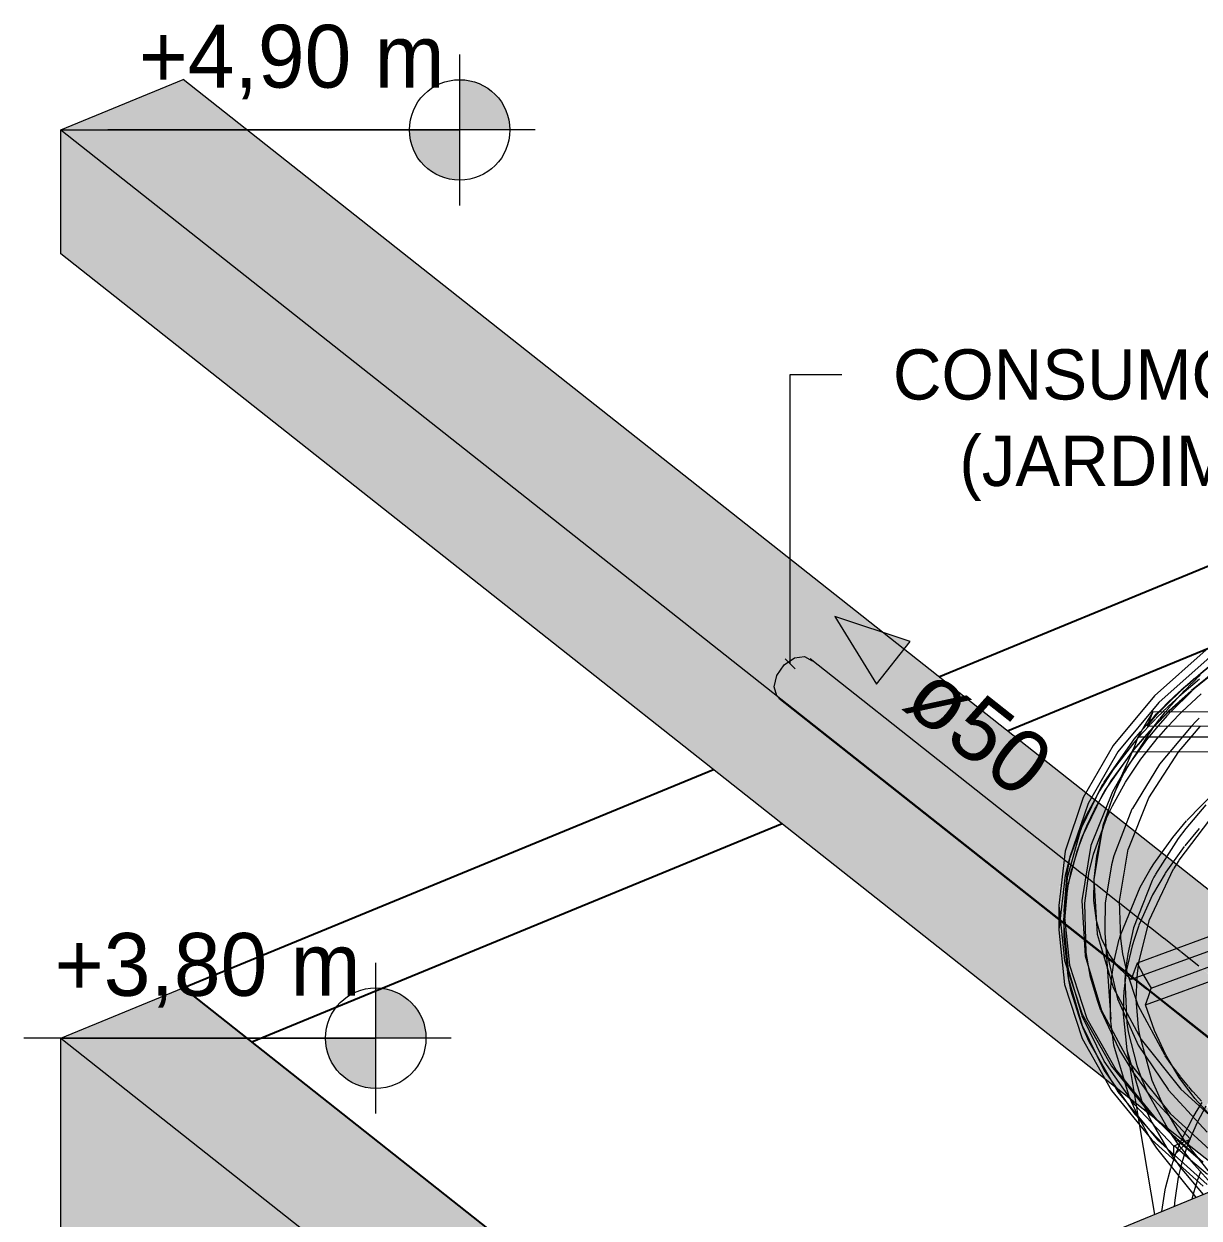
# Model space of a CAD drawing. Header units: metres. Extents: x 34 to 87, y -2.3 to 19.3.
# Drawn here: x 58.135 to 59.304, y 17.571 to 18.759 of the extents above; entities that cross this region are included whole.
import ezdxf

# ---------------------------------------------------------------- set-up
doc = ezdxf.new("R2010")
doc.units = ezdxf.units.M
doc.layers.add('A-FLOR', color=7, linetype='Continuous', lineweight=9, true_color=0x007f00)
for name, color, linetype, lineweight in [('G-ANNO-DIMS', 7, 'Continuous', 5), ('G-ANNO-TEXT', 7, 'Continuous', 5), ('P-PIPE', 7, 'Continuous', 5), ('P-PIPE-IDEN', 7, 'Continuous', 5), ('P-SANR-FIXT', 7, 'Continuous', 5), ('S-BEAM', 7, 'Continuous', 5)]:
    doc.layers.add(name, color=color, linetype=linetype, lineweight=lineweight)
doc.styles.add('Arial', font='arial.ttf', dxfattribs={"height": 0.0625})
doc.styles.add('Century Gothic', font='GOTHIC.TTF', dxfattribs={"height": 0.05})
doc.styles.add('Century Gothic_1', font='GOTHIC.TTF', dxfattribs={"height": 0.0625})

# ---------------------------------------------------------------- blocks, each defined once
blk = doc.blocks.new('IFC_ifc-4-3D_DT_02')
at = {"layer": 'S-BEAM', "true_color": 0x767657}
for points in [[(31.2406, 17.9274), (31.242, 17.9357), (31.2496, 17.9626), (31.2602, 17.9891), (31.2625, 17.9936), (30.3647, 18.7032), (30.243, 18.6531), (30.9552, 18.0903), (30.9525, 18.0991), (30.9553, 18.1105), (30.9627, 18.1211), (30.9728, 18.128), (30.9829, 18.1294), (30.9909, 18.1245), (31.2373, 17.9299)], [(31.2804, 17.7101), (31.2721, 17.7232), (31.2589, 17.7497), (31.2487, 17.776), (31.2414, 17.8029), (31.237, 17.83), (31.2357, 17.8597), (31.2357, 17.8682), (30.243, 18.6531), (30.243, 18.5299), (31.2778, 17.7122)]]:
    blk.add_hatch(color=47, dxfattribs=at).paths.add_polyline_path(points)
h = blk.add_hatch(color=47, dxfattribs=at)
h.paths.add_polyline_path([(31.8804, 16.4556), (31.8804, 16.6018), (31.3621, 17.0113), (31.2816, 16.9782), (31.2811, 16.9768), (31.2797, 16.973), (31.2768, 16.97), (31.2696, 16.967), (31.2635, 16.9667), (31.2462, 16.9594), (31.2462, 16.9568), (31.5392, 16.7252)])
h.paths.add_polyline_path([(31.189, 17.0019), (31.1888, 17.014), (31.188, 17.015), (31.1869, 17.0211), (31.1872, 17.0287), (31.1895, 17.0331), (31.1927, 17.0361), (31.1927, 17.1452), (30.3647, 17.7996), (30.243, 17.7496), (31.189, 17.002)])
h.paths.add_polyline_path([(31.2624, 17.0242), (31.3173, 17.0468), (31.2424, 17.1059), (31.2425, 17.0362), (31.2463, 17.0322), (31.2482, 17.0274), (31.2482, 17.0246), (31.252, 17.026), (31.2556, 17.0268), (31.2595, 17.026), (31.2613, 17.0249)])
h = blk.add_hatch(color=47, dxfattribs=at)
h.paths.add_polyline_path([(31.7702, 16.2962), (31.7702, 16.3047), (31.8804, 16.3501), (31.8804, 16.4556), (31.2462, 16.9568), (31.2462, 16.9437), (31.2472, 16.9426), (31.2482, 16.9365), (31.2479, 16.9289), (31.2456, 16.9245), (31.2424, 16.9215), (31.2424, 16.7133), (31.7595, 16.3047)])
h.paths.add_polyline_path([(31.1927, 16.7526), (31.1926, 16.9214), (31.1888, 16.9254), (31.187, 16.9299), (31.1869, 16.9391), (31.189, 16.9445), (31.1892, 16.9636), (31.1905, 16.9678), (31.1905, 16.991), (31.1892, 16.9937), (31.1889, 17.0021), (30.243, 17.7496), (30.243, 17.5031), (31.1717, 16.7693)])
at = {"layer": 'A-FLOR', "color": 9, "lineweight": 25, "true_color": 0xaad4aa}
for p, q in [((31.1164, 18.1091), (31.581, 18.3003)), ((30.3647, 17.7996), (30.8922, 18.0168)), ((30.3647, 17.7996), (31.8804, 16.6018))]:
    blk.add_line(p, q, dxfattribs=at)
at = {"layer": 'A-FLOR', "color": 254, "lineweight": 25, "true_color": 0xddeddd}
for p, q in [((31.581, 18.2182), (31.1847, 18.0551)), ((30.9606, 17.9628), (30.433, 17.7456))]:
    blk.add_line(p, q, dxfattribs=at)
at = {"layer": 'S-BEAM', "color": 253, "lineweight": 18, "true_color": 0xaaaaaa}
for p, q in [((30.243, 18.6531), (30.3647, 18.7032)), ((32.002, 17.4092), (30.3647, 18.7032)), ((30.243, 18.5299), (30.243, 18.6531)), ((30.243, 18.6531), (31.8804, 17.3591)), ((31.8804, 17.2359), (30.243, 18.5299)), ((30.243, 17.7496), (30.3647, 17.7996)), ((31.8804, 16.6018), (30.3647, 17.7996)), ((30.243, 17.5031), (30.243, 17.7496)), ((30.243, 17.7496), (31.8804, 16.4556))]:
    blk.add_line(p, q, dxfattribs=at)
blk = doc.blocks.new('Caixa d_água de polietileno 1000 a 5000 Litros - Fortlev - 1000 L-3700675-3D_DT_02')
at = {"layer": 'P-SANR-FIXT', "true_color": 0x1d4581, "transparency": 33554560}
h = blk.add_hatch(color=156, dxfattribs=at)
h.paths.add_polyline_path([(31.2447, 17.8148), (31.2408, 17.8532), (31.2407, 17.857), (31.2407, 17.8642), (31.2364, 17.8676), (31.2372, 17.8532), (31.2416, 17.8264), (31.2439, 17.8179)])
h.paths.add_polyline_path([(31.2458, 17.9233), (31.2469, 17.9301), (31.2547, 17.9574), (31.265, 17.9832), (31.2681, 17.9892), (31.2625, 17.9936), (31.2602, 17.9891), (31.2492, 17.9612), (31.2417, 17.9343), (31.2406, 17.9274), (31.2452, 17.9237)])
h.paths.add_polyline_path([(31.6636, 18.2698), (31.7416, 18.2835), (31.7786, 18.2903), (31.7734, 18.2944), (31.756, 18.2913), (31.7128, 18.2822), (31.6683, 18.2711), (31.6638, 18.2698)])
h = blk.add_hatch(color=156, dxfattribs=at)
h.paths.add_polyline_path([(31.2479, 17.9216), (31.2587, 17.9588), (31.2719, 17.9862), (31.2681, 17.9891), (31.264, 17.9808), (31.2545, 17.9568), (31.2469, 17.9301), (31.2458, 17.9233), (31.2469, 17.9224)])
h.paths.add_polyline_path([(31.6475, 18.2477), (31.6891, 18.2591), (31.7306, 18.2688), (31.7694, 18.2765), (31.7915, 18.2801), (31.782, 18.2876), (31.7578, 18.2834), (31.7159, 18.2747), (31.6711, 18.2635), (31.6392, 18.2543), (31.6463, 18.2487)])
h = blk.add_hatch(color=156, dxfattribs=at)
h.paths.add_polyline_path([(31.2409, 17.8551), (31.2412, 17.8638), (31.2407, 17.8642), (31.2407, 17.8551)])
h.paths.add_polyline_path([(31.2495, 17.9203), (31.2521, 17.9301), (31.2621, 17.9574), (31.2732, 17.9808), (31.2749, 17.9838), (31.2719, 17.9862), (31.2576, 17.956), (31.2479, 17.9216)])
h.paths.add_polyline_path([(31.66, 18.2414), (31.694, 18.2505), (31.7381, 18.2605), (31.7802, 18.2685), (31.8018, 18.272), (31.7915, 18.2801), (31.7612, 18.275), (31.7172, 18.2659), (31.6764, 18.2558), (31.6477, 18.2476), (31.6484, 18.2471), (31.6569, 18.2429)])
h = blk.add_hatch(color=156, dxfattribs=at)
h.paths.add_polyline_path([(31.2892, 17.754), (31.2871, 17.7737), (31.2833, 17.8305), (31.26, 17.8489), (31.2622, 17.8314), (31.2686, 17.8042), (31.2782, 17.7772), (31.2882, 17.7562)])
h.paths.add_polyline_path([(31.3038, 17.7647), (31.3014, 17.7871), (31.2991, 17.818), (31.2844, 17.8296), (31.2876, 17.8123), (31.2949, 17.7871), (31.3034, 17.7655)])
h.paths.add_polyline_path([(31.2963, 17.8834), (31.2964, 17.8868), (31.2996, 17.9139), (31.305, 17.9378), (31.311, 17.9553), (31.2818, 17.9784), (31.2771, 17.9682), (31.2678, 17.9412), (31.2616, 17.9135), (31.2613, 17.911), (31.2707, 17.9036), (31.2709, 17.9034), (31.2963, 17.8834)])
h.paths.add_polyline_path([(31.682, 18.2306), (31.7103, 18.2383), (31.7489, 18.2475), (31.7973, 18.2567), (31.8173, 18.2597), (31.8019, 18.2719), (31.7687, 18.2665), (31.7233, 18.2574), (31.6813, 18.2473), (31.66, 18.2414), (31.681, 18.2311)])
h = blk.add_hatch(color=156, dxfattribs=at)
h.paths.add_polyline_path([(31.3137, 17.8696), (31.3197, 17.8864), (31.3305, 17.9098), (31.3424, 17.9305), (31.311, 17.9552), (31.3044, 17.9352), (31.2989, 17.9094), (31.2963, 17.8834), (31.3132, 17.8701)])
h.paths.add_polyline_path([(31.7502, 18.1665), (31.7727, 18.1709), (31.6974, 18.2083), (31.7502, 18.1666)])
h.paths.add_polyline_path([(31.7943, 18.1751), (31.8419, 18.1822), (31.8875, 18.1872), (31.9072, 18.1887), (31.8173, 18.2597), (31.7864, 18.2548), (31.7408, 18.2456), (31.7006, 18.2358), (31.682, 18.2306), (31.7942, 18.1751)])
h = blk.add_hatch(color=156, dxfattribs=at)
h.paths.add_polyline_path([(31.3017, 17.7818), (31.3018, 17.8099), (31.3023, 17.8155), (31.2993, 17.8179), (31.3017, 17.7821)])
h.paths.add_polyline_path([(31.7727, 18.1709), (31.7942, 18.1751), (31.682, 18.2306), (31.6726, 18.2279), (31.6974, 18.2083), (31.7713, 18.1716)])
h = blk.add_hatch(color=156, dxfattribs=at)
h.paths.add_polyline_path([(31.3127, 17.7882), (31.3134, 17.8067), (31.3106, 17.8089), (31.3078, 17.8079), (31.3085, 17.8106), (31.3043, 17.8137), (31.3058, 17.8077), (31.3126, 17.7884)])
h.paths.add_polyline_path([(31.324, 17.8615), (31.3256, 17.8668), (31.3369, 17.894), (31.3507, 17.9194), (31.3527, 17.9223), (31.3426, 17.9303), (31.3296, 17.9078), (31.318, 17.8821), (31.3138, 17.8696), (31.3236, 17.8618)])
h.paths.add_polyline_path([(31.762, 18.1572), (31.7898, 18.1624), (31.7727, 18.1709), (31.7502, 18.1665), (31.7619, 18.1573)])
h.paths.add_polyline_path([(31.812, 18.1663), (31.8565, 18.1725), (31.9024, 18.177), (31.9205, 18.1782), (31.9072, 18.1887), (31.8738, 18.1859), (31.8287, 18.1804), (31.7943, 18.1751), (31.8115, 18.1665)])
h = blk.add_hatch(color=156, dxfattribs=at)
h.paths.add_polyline_path([(31.3825, 17.682), (31.3859, 17.6881), (31.4009, 17.7104), (31.4143, 17.7269), (31.3134, 17.8067), (31.3127, 17.7882), (31.3159, 17.78), (31.3282, 17.7547), (31.3424, 17.7313), (31.361, 17.7062), (31.3821, 17.6824)])
h.paths.add_polyline_path([(31.4491, 17.7628), (31.4648, 17.7768), (31.4916, 17.7973), (31.5021, 17.8042), (31.4376, 17.8552), (31.3653, 17.8289), (31.4473, 17.7642)])
h.paths.add_polyline_path([(31.3529, 17.8387), (31.425, 17.8652), (31.3527, 17.9223), (31.3487, 17.9159), (31.3352, 17.8902), (31.3248, 17.864), (31.324, 17.8615), (31.3519, 17.8395)])
h.paths.add_polyline_path([(32.2732, 17.8995), (32.138, 18.0061), (32.1299, 18.0091), (32.1299, 18.0127), (32.0247, 18.0959), (32.0187, 18.097), (32.0172, 18.1018), (31.9205, 18.1782), (31.8928, 18.1763), (31.8439, 18.1709), (31.812, 18.1663), (31.8898, 18.1271), (31.9011, 18.1211), (31.9305, 18.1056), (31.9629, 18.1118), (31.9786, 18.1141), (31.9736, 18.0971), (31.9356, 18.0901), (31.7898, 18.1624), (31.762, 18.1572), (31.8716, 18.0706), (31.8724, 18.0706), (31.8938, 18.0876), (31.9022, 18.0936), (31.899, 18.075), (31.8824, 18.0621), (32.0445, 17.9342), (32.0818, 17.932), (32.1204, 17.9285), (32.1281, 17.9275), (32.0923, 17.9663), (32.0892, 17.9802), (32.142, 17.9256), (32.1662, 17.9223), (32.2072, 17.9151), (32.2517, 17.9051), (32.2729, 17.8995)])
h = blk.add_hatch(color=156, dxfattribs=at)
h.paths.add_polyline_path([(31.3188, 17.7362), (31.3146, 17.762), (31.3125, 17.7888), (31.3053, 17.8098), (31.3043, 17.8139), (31.3024, 17.8154), (31.3016, 17.8073), (31.3019, 17.7804), (31.3038, 17.7647), (31.3163, 17.7403), (31.3181, 17.7372)])
h.paths.add_polyline_path([(31.3078, 17.8079), (31.3106, 17.8089), (31.3087, 17.8104), (31.3085, 17.8098)])
h.paths.add_polyline_path([(31.7898, 18.1624), (31.8092, 18.1659), (31.812, 18.1663), (31.7943, 18.1751), (31.7852, 18.1734), (31.7731, 18.1707), (31.7842, 18.1652)])
h = blk.add_hatch(color=156, dxfattribs=at)
h.paths.add_polyline_path([(31.3738, 17.6658), (31.3825, 17.682), (31.3779, 17.6869), (31.3577, 17.7104), (31.3411, 17.7332), (31.3267, 17.7572), (31.3141, 17.7843), (31.3127, 17.7882), (31.3126, 17.7871), (31.3148, 17.7598), (31.3201, 17.7341), (31.3305, 17.7176), (31.3466, 17.6959), (31.3651, 17.6746), (31.3735, 17.6661)])
h.paths.add_polyline_path([(31.3653, 17.8289), (31.4376, 17.8552), (31.425, 17.8652), (31.3529, 17.8387), (31.3644, 17.8296)])
h.paths.add_polyline_path([(32.1418, 17.9256), (32.1204, 17.948), (32.0892, 17.9802), (32.0923, 17.9663), (32.1281, 17.9275), (32.1383, 17.9261)])
h.paths.add_polyline_path([(32.1385, 18.0059), (32.1299, 18.0127), (32.13, 18.009), (32.138, 18.0061)])
h.paths.add_polyline_path([(31.8824, 18.0621), (31.8991, 18.0751), (31.9022, 18.0939), (31.881, 18.0776), (31.8724, 18.0706), (31.8719, 18.0704), (31.8814, 18.0629)])
h.paths.add_polyline_path([(31.9356, 18.0901), (31.9737, 18.0973), (31.9784, 18.1143), (31.9463, 18.1087), (31.9302, 18.1057), (31.876, 18.1341), (31.812, 18.1663), (31.7981, 18.164), (31.7898, 18.1624), (31.9345, 18.0907)])
h.paths.add_polyline_path([(32.0247, 18.0959), (32.0173, 18.1015), (32.0189, 18.0969), (32.0194, 18.0968)])
h = blk.add_hatch(color=156, dxfattribs=at)
h.paths.add_polyline_path([(31.3054, 17.6923), (31.2963, 17.7184), (31.2906, 17.7427), (31.2892, 17.754), (31.2782, 17.7772), (31.2686, 17.8042), (31.2619, 17.8336), (31.26, 17.8489), (31.2412, 17.8638), (31.2413, 17.8585), (31.2454, 17.8179), (31.259, 17.7716), (31.281, 17.7268), (31.3034, 17.6951)])
h.paths.add_polyline_path([(31.2613, 17.911), (31.2617, 17.9139), (31.2678, 17.9412), (31.2776, 17.9694), (31.2818, 17.9784), (31.2749, 17.9838), (31.2719, 17.9781), (31.2604, 17.9534), (31.2515, 17.9282), (31.2496, 17.9203), (31.261, 17.9112)])
for points in [[(31.2578, 17.9568), (31.258, 17.9568), (31.258, 17.9574)], [(31.2407, 17.8642), (31.2409, 17.8802), (31.2425, 17.9039), (31.2458, 17.9233), (31.2406, 17.9274), (31.2373, 17.9073), (31.2358, 17.8788), (31.2364, 17.8676), (31.2407, 17.8642)], [(31.2407, 17.8649), (31.2453, 17.9126), (31.2479, 17.9216), (31.2458, 17.9233), (31.2423, 17.9032), (31.2407, 17.8749), (31.2407, 17.8662)], [(31.26, 17.8489), (31.2588, 17.8603), (31.2588, 17.8879), (31.2613, 17.911), (31.2495, 17.9203), (31.2451, 17.9018), (31.2417, 17.8762), (31.2413, 17.8687), (31.2412, 17.8638), (31.2588, 17.8499)], [(31.2449, 17.9112), (31.2452, 17.9116), (31.2452, 17.9123)], [(31.2993, 17.8179), (31.2964, 17.864), (31.2961, 17.8836), (31.2709, 17.9031), (31.2707, 17.9036), (31.2613, 17.911), (31.2587, 17.8858), (31.2591, 17.8569), (31.2601, 17.8489), (31.2834, 17.8307), (31.2833, 17.8359), (31.2844, 17.8296), (31.2991, 17.818)], [(31.3029, 17.8198), (31.3046, 17.8344), (31.3107, 17.8609), (31.3137, 17.8696), (31.2963, 17.883), (31.2967, 17.8576), (31.3002, 17.8311), (31.3026, 17.8209)], [(31.2364, 17.8676), (31.2357, 17.8789), (31.2357, 17.8682), (31.236, 17.8679)], [(31.2934, 17.6998), (31.281, 17.7173), (31.2589, 17.7623), (31.2454, 17.8084), (31.2447, 17.8148), (31.2414, 17.827), (31.237, 17.8542), (31.2364, 17.8676), (31.2357, 17.8682), (31.2359, 17.8532), (31.237, 17.83), (31.2414, 17.8029), (31.2497, 17.7735), (31.26, 17.7474), (31.2731, 17.7217), (31.2804, 17.7101), (31.2882, 17.7039)], [(31.3066, 17.6894), (31.3054, 17.6923), (31.281, 17.7268), (31.2589, 17.7718), (31.2454, 17.8179), (31.241, 17.8585), (31.2409, 17.8532), (31.2454, 17.8084), (31.259, 17.7621), (31.2816, 17.7165), (31.2934, 17.6998), (31.3064, 17.6895)], [(31.3024, 17.8154), (31.3029, 17.8198), (31.2994, 17.8356), (31.2967, 17.8564), (31.2993, 17.8179), (31.3024, 17.8154)], [(31.2844, 17.8296), (31.2832, 17.8378), (31.283, 17.8359), (31.2837, 17.8302), (31.2838, 17.8302)], [(31.3136, 17.81), (31.3653, 17.8289), (31.3527, 17.8386), (31.3156, 17.825), (31.3136, 17.8115), (31.3136, 17.811)], [(31.3297, 17.6711), (31.3263, 17.6915), (31.3199, 17.7051), (31.3104, 17.7327), (31.3047, 17.7569), (31.3038, 17.7647), (31.3023, 17.7682), (31.2943, 17.7888), (31.2873, 17.8137), (31.2844, 17.8296), (31.2834, 17.8301), (31.2878, 17.7655), (31.2908, 17.7417), (31.2968, 17.7165), (31.3066, 17.6894), (31.3123, 17.6848), (31.3039, 17.7358), (31.3095, 17.7121), (31.3185, 17.6867), (31.3237, 17.6759), (31.3289, 17.6718)], [(31.3263, 17.6915), (31.3188, 17.7362), (31.3137, 17.7449), (31.3038, 17.7647), (31.3049, 17.7559), (31.3109, 17.7302), (31.32, 17.7048), (31.3254, 17.6933)], [(31.3237, 17.6759), (31.318, 17.6881), (31.3095, 17.7122), (31.3038, 17.7357), (31.3126, 17.6846), (31.3219, 17.6773)], [(31.3627, 17.645), (31.3628, 17.6452), (31.3613, 17.6469), (31.3609, 17.6464), (31.3622, 17.6454)]]:
    blk.add_hatch(color=156, dxfattribs=at).paths.add_polyline_path(points)
h = blk.add_hatch(color=156, dxfattribs=at)
h.paths.add_polyline_path([(31.2412, 17.8638), (31.2411, 17.8689), (31.2407, 17.8642)])
h.paths.add_polyline_path([(31.2422, 17.8813), (31.2457, 17.9051), (31.2495, 17.9203), (31.2479, 17.9216), (31.2449, 17.9112), (31.2447, 17.9083), (31.2422, 17.8814)])
h = blk.add_hatch(color=156, dxfattribs=at)
h.paths.add_polyline_path([(31.3984, 17.6469), (31.4041, 17.6582), (31.4052, 17.6601), (31.4008, 17.6641), (31.3824, 17.6818), (31.3738, 17.6658), (31.3836, 17.6561), (31.3857, 17.657), (31.3978, 17.6474)])
h.paths.add_polyline_path([(32.3009, 17.8707), (32.3055, 17.8739), (32.2944, 17.8827), (32.2907, 17.8802), (32.2909, 17.8786), (32.2913, 17.8782), (32.2977, 17.8711), (32.2969, 17.8739), (32.3005, 17.871)])
h.paths.add_polyline_path([(32.3118, 17.8552), (32.3118, 17.8563), (32.3096, 17.8624), (32.3093, 17.8632), (32.3055, 17.8671), (32.3009, 17.8707), (32.2987, 17.8692), (32.3017, 17.8639), (32.2977, 17.8674), (32.278, 17.8827), (32.2758, 17.8838), (32.2729, 17.8849), (32.2678, 17.8857), (32.263, 17.8855), (32.2588, 17.8847), (32.254, 17.8828), (32.2494, 17.8801), (32.2458, 17.877), (32.243, 17.8751), (32.2686, 17.8685), (32.3083, 17.8564), (32.3118, 17.8552)])
h.paths.add_polyline_path([(32.2377, 17.8765), (32.2542, 17.8875), (32.2588, 17.8899), (32.2514, 17.8872), (32.2449, 17.8833), (32.2357, 17.8769), (32.2376, 17.8765)])
h.paths.add_polyline_path([(32.2906, 17.8788), (32.2847, 17.8839), (32.2842, 17.8839), (32.29, 17.8793)])
h.paths.add_polyline_path([(32.2804, 17.8869), (32.2758, 17.8893), (32.2763, 17.889), (32.2802, 17.887)])
h.paths.add_polyline_path([(32.1761, 17.8893), (32.1418, 17.9256), (32.1281, 17.9275), (32.1613, 17.8916), (32.1758, 17.8893)])
h.paths.add_polyline_path([(32.2746, 17.8896), (32.2693, 17.8909), (32.2651, 17.891), (32.2653, 17.8908), (32.271, 17.8906), (32.2742, 17.8897)])
h = blk.add_hatch(color=156, dxfattribs=at)
h.paths.add_polyline_path([(31.2707, 17.9073), (31.2709, 17.9079), (31.2708, 17.9079)])
h.paths.add_polyline_path([(31.2709, 17.909), (31.2711, 17.9094), (31.2709, 17.9091)])
h.paths.add_polyline_path([(31.2711, 17.9107), (31.2713, 17.9107), (31.2711, 17.9107)])
h = blk.add_hatch(color=156, dxfattribs=at)
h.paths.add_polyline_path([(31.2708, 17.8836), (31.2708, 17.8864), (31.2708, 17.884)])
h.paths.add_polyline_path([(31.2707, 17.9022), (31.2709, 17.9025), (31.2707, 17.9024)])
h = blk.add_hatch(color=156, dxfattribs=at)
h.paths.add_polyline_path([(31.3886, 17.6246), (31.3917, 17.6331), (31.3984, 17.6469), (31.3857, 17.657), (31.3833, 17.6561), (31.3738, 17.6658), (31.3714, 17.6608), (31.3644, 17.6437), (31.3883, 17.6248)])
h.paths.add_polyline_path([(32.3043, 17.8603), (32.2988, 17.8693), (32.3009, 17.8707), (32.2969, 17.8739), (32.2976, 17.8712), (32.2962, 17.8724), (32.2906, 17.8788), (32.2809, 17.8861), (32.2742, 17.8897), (32.2701, 17.8906), (32.2636, 17.8906), (32.2588, 17.8897), (32.2522, 17.8864), (32.2377, 17.8765), (32.243, 17.8751), (32.2484, 17.8791), (32.2496, 17.8801), (32.2534, 17.8824), (32.2565, 17.8839), (32.2598, 17.885), (32.2656, 17.8857), (32.2702, 17.8854), (32.2748, 17.8842), (32.278, 17.8827), (32.2826, 17.8793), (32.3022, 17.8635), (32.303, 17.8624), (32.3039, 17.861)])
h.paths.add_polyline_path([(32.2983, 17.869), (32.2927, 17.8736), (32.2921, 17.8755), (32.2973, 17.8711), (32.2985, 17.8691), (32.2983, 17.869)])
h.paths.add_polyline_path([(32.2823, 17.8854), (32.2801, 17.887), (32.2804, 17.8865), (32.2823, 17.8854)])
h = blk.add_hatch(color=156, dxfattribs=at)
h.paths.add_polyline_path([(31.3134, 17.8067), (31.3133, 17.8099), (31.3107, 17.8088), (31.3126, 17.8073)])
h.paths.add_polyline_path([(31.3087, 17.8104), (31.3137, 17.8243), (31.3156, 17.825), (31.3184, 17.8414), (31.324, 17.8615), (31.3136, 17.8694), (31.3098, 17.8576), (31.3041, 17.8311), (31.303, 17.8194), (31.3046, 17.8137), (31.3087, 17.8104)])
h = blk.add_hatch(color=156, dxfattribs=at)
h.paths.add_polyline_path([(31.4143, 17.7269), (31.4212, 17.735), (31.443, 17.7574), (31.4491, 17.7628), (31.3651, 17.8288), (31.3136, 17.8097), (31.3134, 17.8067), (31.4138, 17.7273)])
h.paths.add_polyline_path([(31.3156, 17.825), (31.3529, 17.8387), (31.324, 17.8612), (31.3178, 17.839), (31.3157, 17.8257)])
h = blk.add_hatch(color=156, dxfattribs=at)
h.paths.add_polyline_path([(31.3106, 17.8089), (31.3136, 17.81), (31.3141, 17.816), (31.3156, 17.825), (31.3136, 17.8241), (31.3087, 17.8104), (31.3095, 17.8098)])
h.paths.add_polyline_path([(31.3043, 17.8139), (31.3029, 17.8194), (31.3024, 17.8154), (31.3039, 17.8142)])
h = blk.add_hatch(color=156, dxfattribs=at)
h.paths.add_polyline_path([(31.3644, 17.6437), (31.3665, 17.6489), (31.3628, 17.6451), (31.3631, 17.6447)])
h.paths.add_polyline_path([(31.3615, 17.647), (31.3667, 17.6493), (31.3722, 17.6628), (31.3738, 17.6658), (31.361, 17.679), (31.3439, 17.6992), (31.3268, 17.7232), (31.32, 17.7341), (31.3294, 17.7055), (31.3412, 17.6798), (31.3558, 17.655), (31.3613, 17.6473)])
h.paths.add_polyline_path([(31.3438, 17.6599), (31.3308, 17.6821), (31.3263, 17.6915), (31.3297, 17.6711), (31.3417, 17.6616)])
h.paths.add_polyline_path([(31.3199, 17.7344), (31.3156, 17.755), (31.3188, 17.7362)])
h = blk.add_hatch(color=156, dxfattribs=at)
h.paths.add_polyline_path([(31.3615, 17.647), (31.3545, 17.6568), (31.3393, 17.6834), (31.3283, 17.7082), (31.3199, 17.7344), (31.3189, 17.7356), (31.3263, 17.6915), (31.3332, 17.6776), (31.3443, 17.6596), (31.3608, 17.6467), (31.3613, 17.6469)])
h.paths.add_polyline_path([(31.3628, 17.6452), (31.3666, 17.6491), (31.3615, 17.647), (31.3622, 17.646)])
at = {"layer": 'P-SANR-FIXT', "color": 167, "true_color": 0x355380}
for p, q in [((31.3754, 18.1112), (31.385, 18.1189)), ((31.3662, 18.1034), (31.3706, 18.1073)), ((31.3905, 18.1137), (31.3678, 18.0953)), ((31.3707, 18.1073), (31.3753, 18.1111)), ((31.3676, 18.0948), (31.345, 18.0743)), ((31.3674, 18.095), (31.3552, 18.0842)), ((31.3553, 18.0938), (31.3577, 18.0959)), ((31.3577, 18.096), (31.3661, 18.1034)), ((31.3549, 18.084), (31.349, 18.0784)), ((31.3582, 18.0741), (31.3775, 18.0922)), ((31.344, 18.0708), (31.3343, 18.06)), ((31.3353, 18.0744), (31.3362, 18.0753)), ((31.3392, 18.0711), (31.336, 18.0672)), ((31.3418, 18.0742), (31.3394, 18.0713)), ((31.3471, 18.0741), (31.3442, 18.0711)), ((31.3478, 18.0773), (31.3447, 18.0744)), ((31.317, 18.0543), (31.3311, 18.07)), ((31.3306, 18.06), (31.3258, 18.0548)), ((31.3308, 18.0599), (31.329, 18.058)), ((31.3353, 18.0494), (31.3446, 18.0599)), ((31.31, 18.0459), (31.3109, 18.0471)), ((31.3094, 18.0452), (31.31, 18.0459)), ((31.3084, 18.0344), (31.2819, 17.9965)), ((31.3002, 18.0137), (31.2964, 18.0075)), ((31.3024, 18.0173), (31.3003, 18.014)), ((31.3061, 18.0229), (31.3025, 18.0174)), ((31.2786, 18.0005), (31.2798, 18.0024)), ((31.2798, 18.0024), (31.2808, 18.0043)), ((31.2891, 17.9807), (31.3022, 18.0041)), ((31.2778, 17.9895), (31.2589, 17.9503)), ((31.2762, 17.9955), (31.2633, 17.9716)), ((31.2916, 17.9945), (31.2914, 17.9942)), ((31.2709, 17.9764), (31.2633, 17.9606)), ((31.2864, 17.9749), (31.2891, 17.9807)), ((31.2833, 17.9683), (31.2863, 17.9747)), ((31.261, 17.955), (31.2537, 17.9354)), ((31.2633, 17.9605), (31.261, 17.955)), ((31.3754, 17.9581), (31.3611, 17.941)), ((31.2566, 17.944), (31.2483, 17.9171)), ((31.3606, 17.9404), (31.3423, 17.9148)), ((31.2482, 17.9169), (31.245, 17.9021)), ((31.2882, 17.9219), (31.2821, 17.8838)), ((31.3264, 17.9168), (31.3302, 17.9229)), ((31.3423, 17.9146), (31.3417, 17.9138)), ((31.2446, 17.9001), (31.2407, 17.8599)), ((31.282, 17.8835), (31.2815, 17.8594)), ((31.2416, 17.8768), (31.2412, 17.8722)), ((31.2407, 17.866), (31.2407, 17.8672)), ((31.2407, 17.8646), (31.2407, 17.8657)), ((31.2407, 17.857), (31.2407, 17.8559)), ((31.2407, 17.8567), (31.2407, 17.8562)), ((31.2815, 17.8592), (31.2817, 17.8544)), ((31.3154, 17.8617), (31.311, 17.8489)), ((31.2407, 17.8562), (31.2407, 17.8551)), ((31.2407, 17.8546), (31.2407, 17.8536)), ((31.2817, 17.8541), (31.2823, 17.8456)), ((31.2823, 17.8454), (31.2827, 17.8412)), ((31.2909, 17.8264), (31.296, 17.8482)), ((31.2961, 17.8484), (31.2969, 17.8512)), ((31.2675, 17.8103), (31.2631, 17.8348)), ((31.2883, 17.8086), (31.2909, 17.8264)), ((31.3152, 17.825), (31.3137, 17.8138)), ((31.2447, 17.8117), (31.2458, 17.8058)), ((31.3025, 17.8198), (31.3022, 17.8161)), ((31.3137, 17.8137), (31.3134, 17.81)), ((31.3001, 17.7891), (31.2998, 17.7737)), ((31.3126, 17.7882), (31.3147, 17.7605)), ((31.2958, 17.7385), (31.2778, 17.7769)), ((31.2865, 17.7818), (31.2871, 17.7737)), ((31.258, 17.7641), (31.2585, 17.7628)), ((31.2587, 17.7625), (31.2597, 17.7599)), ((31.2871, 17.7735), (31.2875, 17.7681)), ((31.3101, 17.7153), (31.2958, 17.7385)), ((31.303, 17.7403), (31.3147, 17.6708)), ((31.3231, 17.6974), (31.3101, 17.7153)), ((31.3267, 17.6927), (31.3232, 17.6972)), ((31.3669, 17.6492), (31.3267, 17.6927)), ((31.3447, 17.6982), (31.3834, 17.656)), ((31.3822, 17.6819), (31.3736, 17.6658)), ((31.3506, 17.6425), (31.3553, 17.6444)), ((31.3554, 17.6445), (31.3669, 17.6492)), ((31.3606, 17.6334), (31.357, 17.6209)), ((31.3424, 17.6018), (31.3474, 17.6204)), ((31.3569, 17.6207), (31.3547, 17.6114)), ((31.3734, 17.6073), (31.3718, 17.6025)), ((31.3417, 17.5986), (31.3424, 17.6017)), ((31.3694, 17.5943), (31.3681, 17.5894))]:
    blk.add_line(p, q, dxfattribs=at)
at = {"layer": 'P-SANR-FIXT', "color": 167, "true_color": 0x284b80}
for p, q in [((31.3757, 18.1066), (31.3582, 18.0918)), ((31.3553, 18.0893), (31.3548, 18.0889)), ((31.3579, 18.0916), (31.3553, 18.0893)), ((31.3443, 18.074), (31.3308, 18.0602)), ((31.3449, 18.0742), (31.3309, 18.06)), ((31.3311, 18.07), (31.333, 18.0721)), ((31.333, 18.0721), (31.3353, 18.0744)), ((31.3482, 18.0777), (31.3478, 18.0773)), ((31.349, 18.0784), (31.3482, 18.0777)), ((31.3139, 18.0475), (31.3091, 18.0417)), ((31.3258, 18.0548), (31.3127, 18.0398)), ((31.3093, 18.0356), (31.3084, 18.0344)), ((31.3104, 18.0366), (31.3087, 18.0346)), ((31.2449, 17.9018), (31.2446, 17.9001)), ((31.245, 17.9021), (31.2449, 17.9018)), ((31.2412, 17.8722), (31.2407, 17.857)), ((31.2407, 17.8599), (31.2407, 17.8567)), ((31.2969, 17.8512), (31.2972, 17.8522)), ((31.3029, 17.8157), (31.3005, 17.796)), ((31.303, 17.8161), (31.3029, 17.8157)), ((31.3033, 17.8177), (31.303, 17.8163)), ((31.3035, 17.7647), (31.3049, 17.7559)), ((31.3049, 17.7559), (31.3134, 17.7225)), ((31.3147, 17.7605), (31.3157, 17.754)), ((31.3157, 17.754), (31.3284, 17.7079)), ((31.3134, 17.7223), (31.3188, 17.7076)), ((31.3284, 17.7079), (31.3396, 17.6827)), ((31.3185, 17.6867), (31.3283, 17.6656)), ((31.3397, 17.6824), (31.3545, 17.6568)), ((31.3286, 17.6652), (31.3433, 17.6401)), ((31.3545, 17.6568), (31.3611, 17.6469)), ((31.3736, 17.6658), (31.3663, 17.6492)), ((31.3624, 17.6451), (31.3853, 17.6162)), ((31.3662, 17.6489), (31.364, 17.6432)), ((31.3505, 17.6297), (31.3524, 17.6347)), ((31.3524, 17.6348), (31.3526, 17.6354)), ((31.3574, 17.6401), (31.3679, 17.6268)), ((31.3612, 17.6352), (31.3606, 17.6334)), ((31.3718, 17.6025), (31.3694, 17.5943))]:
    blk.add_line(p, q, dxfattribs=at)
at = {"layer": 'P-SANR-FIXT', "color": 157, "true_color": 0x4e6280}
for p, q in [((31.3949, 18.1179), (31.3683, 18.095)), ((31.3724, 18.1067), (31.3685, 18.1029)), ((31.3766, 18.1107), (31.3726, 18.1069)), ((31.3682, 18.0949), (31.3472, 18.0742)), ((31.361, 18.0954), (31.3576, 18.0919)), ((31.3683, 18.1028), (31.3612, 18.0956)), ((31.3362, 18.0753), (31.3463, 18.0854)), ((31.3539, 18.0879), (31.3451, 18.078)), ((31.35, 18.0888), (31.3553, 18.0938)), ((31.3574, 18.0917), (31.3542, 18.0882)), ((31.3448, 18.0777), (31.3419, 18.0743)), ((31.3304, 18.06), (31.3028, 18.0175)), ((31.8755, 18.0567), (31.3236, 18.06)), ((31.3109, 18.0471), (31.317, 18.0543)), ((31.2808, 18.0043), (31.3094, 18.0452)), ((31.2588, 17.9596), (31.2786, 18.0005)), ((31.2945, 18.0009), (31.2916, 17.9945)), ((31.2977, 18.0077), (31.2945, 18.001)), ((31.8613, 18.0095), (31.3078, 17.8079)), ((31.2914, 17.9942), (31.2888, 17.9877)), ((31.2867, 17.9808), (31.289, 17.9874)), ((31.3822, 17.9816), (31.3622, 17.9583)), ((31.3859, 17.9668), (31.3552, 17.9266)), ((31.2453, 17.913), (31.2574, 17.9558)), ((31.3621, 17.9581), (31.3546, 17.9483)), ((31.2678, 17.9412), (31.2587, 17.8864)), ((31.3545, 17.9481), (31.332, 17.9126)), ((31.3497, 17.9178), (31.3254, 17.8664)), ((31.3551, 17.9264), (31.3498, 17.918)), ((31.2407, 17.8672), (31.2445, 17.9088)), ((31.242, 17.8812), (31.2416, 17.8768)), ((31.2587, 17.8864), (31.2622, 17.8314)), ((31.3254, 17.8662), (31.3152, 17.825)), ((31.2407, 17.8551), (31.2407, 17.8546)), ((31.2407, 17.8536), (31.2454, 17.8084)), ((31.3044, 17.8333), (31.3025, 17.8198)), ((31.3134, 17.81), (31.3126, 17.7882)), ((31.2454, 17.8084), (31.2589, 17.7623)), ((31.2852, 17.8014), (31.2865, 17.7818)), ((31.3489, 17.7218), (31.3418, 17.7321)), ((31.3528, 17.7166), (31.3489, 17.7218)), ((31.3568, 17.7113), (31.3529, 17.7165)), ((31.3649, 17.7014), (31.357, 17.7112)), ((31.3693, 17.6963), (31.3651, 17.7011)), ((31.3778, 17.6868), (31.3694, 17.6961)), ((31.3147, 17.6708), (31.316, 17.6625)), ((31.3273, 17.6492), (31.3161, 17.669)), ((31.3529, 17.6489), (31.3792, 17.6262)), ((31.3503, 17.6328), (31.3503, 17.6422)), ((31.3554, 17.6378), (31.3503, 17.6328)), ((31.3564, 17.6213), (31.3793, 17.5939)), ((31.3384, 17.5771), (31.3417, 17.5986))]:
    blk.add_line(p, q, dxfattribs=at)
at = {"layer": 'P-SANR-FIXT', "color": 167, "true_color": 0x224780}
for p, q in [((31.3499, 18.0844), (31.3465, 18.0813)), ((31.3538, 18.088), (31.3501, 18.0846)), ((31.3548, 18.0889), (31.3541, 18.0882)), ((31.3396, 18.0747), (31.3392, 18.0742)), ((31.3431, 18.078), (31.3398, 18.0749)), ((31.3464, 18.0812), (31.3432, 18.0782)), ((31.3253, 18.06), (31.3155, 18.0493)), ((31.3154, 18.0491), (31.3139, 18.0475)), ((31.3599, 17.6524), (31.3692, 17.6702)), ((31.3544, 17.6441), (31.3565, 17.6412)), ((31.359, 17.6504), (31.3598, 17.6521)), ((31.3611, 17.6469), (31.3624, 17.6451)), ((31.364, 17.6432), (31.3629, 17.6404)), ((31.3526, 17.6354), (31.3541, 17.6391)), ((31.3566, 17.6412), (31.3574, 17.6401)), ((31.3498, 17.6276), (31.3505, 17.6297))]:
    blk.add_line(p, q, dxfattribs=at)
at = {"layer": 'P-SANR-FIXT', "color": 156, "true_color": 0x1f4580}
for p, q in [((31.3363, 18.0715), (31.3325, 18.0676)), ((31.3392, 18.0742), (31.3365, 18.0716)), ((31.3268, 18.0617), (31.3254, 18.0602)), ((31.3279, 18.0628), (31.3269, 18.0618)), ((31.3567, 17.6453), (31.359, 17.6504)), ((31.3541, 17.6391), (31.355, 17.6415)), ((31.3551, 17.6416), (31.3556, 17.6427))]:
    blk.add_line(p, q, dxfattribs=at)
at = {"layer": 'P-SANR-FIXT', "color": 8, "true_color": 0x808080}
for p, q in [((31.3091, 18.0349), (31.8614, 18.0323)), ((31.2952, 18.0037), (31.2891, 17.9885)), ((31.322, 17.7828), (31.8751, 17.9851)), ((31.2357, 17.88), (31.2357, 17.8559)), ((31.2407, 17.8657), (31.2407, 17.8562)), ((31.2819, 17.8502), (31.2852, 17.8014)), ((31.3161, 17.6623), (31.3309, 17.574))]:
    blk.add_line(p, q, dxfattribs=at)
at = {"layer": 'P-SANR-FIXT', "color": 156, "true_color": 0x1d4580}
blk.add_line((31.3556, 17.6427), (31.3566, 17.6451), dxfattribs=at)
at = {"layer": 'P-SANR-FIXT', "color": 8, "true_color": 0x808080}
for points in [[(31.3359, 18.0741, 0), (31.3466, 18.085, 0), (31.3619, 18.0993, 0), (31.3796, 18.1148, 0), (31.3996, 18.1312, 0), (31.4217, 18.1485, 0), (31.4459, 18.1665, 0), (31.4719, 18.1851, 0), (31.4995, 18.2042, 0), (31.5284, 18.2235, 0), (31.5584, 18.2431, 0)], [(31.52, 18.2181, 0), (31.5131, 18.2149, 0), (31.4433, 18.1777, 0), (31.3823, 18.1359, 0), (31.3309, 18.09, 0), (31.2899, 18.0409, 0), (31.2602, 17.9891, 0), (31.242, 17.9357, 0), (31.2357, 17.8814, 0), (31.2414, 17.827, 0), (31.259, 17.7735, 0), (31.2882, 17.7217, 0), (31.3285, 17.6724, 0), (31.3794, 17.6263, 0)], [(31.3293, 18.0742, 0), (31.3217, 18.0617, 0), (31.3149, 18.0492, 0)], [(31.8724, 18.0706, 0), (31.805, 18.0719, 0), (31.7373, 18.0726, 0), (31.6694, 18.073, 0), (31.6014, 18.0734, 0), (31.5334, 18.0736, 0), (31.4654, 18.0738, 0), (31.3973, 18.074, 0), (31.3293, 18.0742, 0)], [(31.3091, 18.0349, 0), (31.312, 18.042, 0), (31.3149, 18.0492, 0)], [(31.3149, 18.0492, 0), (31.3831, 18.0492, 0), (31.4513, 18.0493, 0), (31.5195, 18.0494, 0), (31.5877, 18.0495, 0), (31.6559, 18.0497, 0), (31.7243, 18.0501, 0), (31.7928, 18.0506, 0), (31.8615, 18.0517, 0)], [(31.289, 17.9874, 0), (31.2968, 18.0074, 0), (31.3091, 18.0349, 0)], [(31.8613, 18.0229, 0), (31.7925, 17.9989, 0), (31.7239, 17.9743, 0), (31.6554, 17.9495, 0), (31.587, 17.9246, 0), (31.5186, 17.8995, 0), (31.4503, 17.8745, 0), (31.382, 17.8494, 0), (31.3137, 17.8243, 0)], [(31.3278, 17.7992, 0), (31.396, 17.8246, 0), (31.4641, 17.8499, 0), (31.5323, 17.8753, 0), (31.6004, 17.9007, 0), (31.6685, 17.9262, 0), (31.7366, 17.9517, 0), (31.8045, 17.9776, 0), (31.872, 18.0039, 0)], [(31.2888, 17.9877, 0), (31.2797, 17.9612, 0), (31.2707, 17.9073, 0), (31.2741, 17.8532, 0), (31.2899, 17.7999, 0), (31.3177, 17.7481, 0), (31.3572, 17.6989, 0), (31.4075, 17.6531, 0)], [(31.3078, 17.8079, 0), (31.2957, 17.8194, 0), (31.2858, 17.8331, 0), (31.2783, 17.8489, 0), (31.2733, 17.8668, 0), (31.2708, 17.8864, 0), (31.2709, 17.9079, 0), (31.2737, 17.9308, 0), (31.2789, 17.9552, 0), (31.2867, 17.9808, 0)], [(31.2357, 17.8573, 0), (31.2414, 17.8029, 0), (31.259, 17.7494, 0), (31.2882, 17.6976, 0), (31.3285, 17.6483, 0), (31.3794, 17.6022, 0)], [(31.3137, 17.8243, 0), (31.3108, 17.8161, 0), (31.3078, 17.8079, 0)], [(31.3137, 17.8243, 0), (31.3204, 17.8117, 0), (31.3278, 17.7992, 0)], [(31.322, 17.7828, 0), (31.3249, 17.791, 0), (31.3278, 17.7992, 0)], [(31.4077, 17.6536, 0), (31.3885, 17.6706, 0), (31.3711, 17.6895, 0), (31.3557, 17.7104, 0), (31.3424, 17.733, 0), (31.3311, 17.7572, 0), (31.322, 17.7828, 0)], [(31.3725, 17.5911, 0), (31.3717, 17.592, 0), (31.3332, 17.64, 0), (31.3273, 17.6492, 0)]]:
    blk.add_polyline3d(points, dxfattribs=at)
at = {"layer": 'P-SANR-FIXT', "color": 157, "true_color": 0x4e6280}
for points in [[(31.4691, 18.1834, 0), (31.447, 18.1706, 0), (31.3863, 18.129, 0), (31.3352, 18.0835, 0), (31.2946, 18.0346, 0), (31.265, 17.9832, 0), (31.2469, 17.9301, 0), (31.2437, 17.9135, 0)], [(31.3293, 18.0742, 0), (31.3264, 18.0671, 0), (31.3236, 18.06, 0)], [(31.3236, 18.06, 0), (31.3338, 18.0718, 0), (31.3359, 18.0741, 0)], [(31.3343, 18.06, 0), (31.3231, 18.0463, 0), (31.3061, 18.0229, 0)], [(31.3553, 18.0348, 0), (31.3574, 18.0375, 0), (31.3763, 18.0597, 0)], [(31.305, 17.9378, 0), (31.3255, 17.9886, 0), (31.3552, 18.0347, 0)], [(31.3027, 18.0173, 0), (31.3009, 18.0139, 0), (31.2978, 18.0078, 0)], [(31.2964, 18.0075, 0), (31.2894, 17.9948, 0), (31.2678, 17.9412, 0)], [(31.2974, 17.8488, 0), (31.2963, 17.8858, 0), (31.3049, 17.9375, 0)], [(31.2461, 17.9274, 0), (31.242, 17.9116, 0), (31.2357, 17.8573, 0)], [(31.2437, 17.9134, 0), (31.2407, 17.8762, 0), (31.2463, 17.8222, 0), (31.2638, 17.769, 0), (31.2928, 17.7176, 0), (31.3329, 17.6686, 0), (31.3527, 17.6491, 0)], [(31.3287, 17.9063, 0), (31.3102, 17.8593, 0), (31.3044, 17.8336, 0)], [(31.332, 17.9125, 0), (31.3305, 17.9098, 0), (31.3287, 17.9063, 0)], [(31.2589, 17.7718, 0), (31.2454, 17.8179, 0), (31.2407, 17.8642, 0)], [(31.2407, 17.8559, 0), (31.2407, 17.8504, 0), (31.2447, 17.8117, 0)], [(31.3034, 17.8164, 0), (31.2996, 17.8336, 0), (31.2974, 17.8488, 0)], [(31.2622, 17.8314, 0), (31.2782, 17.7772, 0), (31.3065, 17.7246, 0), (31.3466, 17.6746, 0), (31.3978, 17.628, 0)], [(31.3417, 17.7322, 0), (31.3148, 17.7821, 0), (31.3034, 17.8162, 0)], [(31.2458, 17.8058, 0), (31.2476, 17.7978, 0), (31.258, 17.7641, 0)], [(31.3503, 17.6422, 0), (31.3116, 17.6834, 0), (31.281, 17.7268, 0), (31.2589, 17.7716, 0)], [(31.2589, 17.7621, 0), (31.281, 17.7173, 0), (31.3116, 17.674, 0), (31.3503, 17.6328, 0)], [(31.2597, 17.7599, 0), (31.2656, 17.7461, 0), (31.2946, 17.6961, 0), (31.3341, 17.6484, 0), (31.3835, 17.6039, 0)], [(31.3503, 17.6422, 0), (31.3504, 17.6424, 0), (31.3506, 17.6425, 0)], [(31.3838, 17.614, 0), (31.3667, 17.6281, 0), (31.3506, 17.6425, 0)], [(31.3547, 17.6114, 0), (31.3511, 17.5884, 0), (31.3506, 17.5822, 0)]]:
    blk.add_polyline3d(points, dxfattribs=at)
at = {"layer": 'P-SANR-FIXT', "color": 167, "true_color": 0x355380}
for points in [[(31.3949, 18.1167, 0), (31.3724, 18.0989, 0), (31.3681, 18.0953, 0)], [(31.3463, 18.0854, 0), (31.3482, 18.0872, 0), (31.35, 18.0888, 0)], [(31.3675, 18.0598, 0), (31.3361, 18.0223, 0), (31.309, 17.9782, 0)], [(31.3358, 18.0669, 0), (31.334, 18.0646, 0), (31.3304, 18.06, 0)], [(31.3022, 18.0041, 0), (31.3175, 18.027, 0), (31.3351, 18.0492, 0)], [(31.3631, 17.966, 0), (31.3925, 17.996, 0), (31.4463, 18.0391, 0), (31.4571, 18.0465, 0)], [(31.3087, 18.0346, 0), (31.2877, 18.0055, 0), (31.271, 17.9767, 0)], [(31.309, 17.9781, 0), (31.3086, 17.9773, 0), (31.2905, 17.9309, 0), (31.2882, 17.9219, 0)], [(31.2633, 17.9716, 0), (31.2602, 17.965, 0), (31.2461, 17.9274, 0)], [(31.2658, 17.9137, 0), (31.2704, 17.9327, 0), (31.2833, 17.9682, 0)], [(31.3303, 17.923, 0), (31.3491, 17.9493, 0), (31.3628, 17.9657, 0)], [(31.2575, 17.956, 0), (31.258, 17.9574, 0), (31.2588, 17.9596, 0)], [(31.2536, 17.9352, 0), (31.2452, 17.9031, 0), (31.242, 17.8813, 0)], [(31.2972, 17.8522, 0), (31.3168, 17.8998, 0), (31.3264, 17.9167, 0)], [(31.2445, 17.9088, 0), (31.2449, 17.9112, 0), (31.2453, 17.913, 0)], [(31.2631, 17.8348, 0), (31.2617, 17.8839, 0), (31.2658, 17.9135, 0)], [(31.3415, 17.9135, 0), (31.3291, 17.8921, 0), (31.3155, 17.8619, 0)], [(31.311, 17.8489, 0), (31.3087, 17.8415, 0), (31.3033, 17.8177, 0)], [(31.2827, 17.8412, 0), (31.2833, 17.8359, 0), (31.2943, 17.7888, 0), (31.3148, 17.7426, 0), (31.3445, 17.6984, 0)], [(31.2777, 17.7771, 0), (31.2745, 17.7861, 0), (31.2675, 17.8103, 0)], [(31.3022, 17.816, 0), (31.3016, 17.8077, 0), (31.3035, 17.7647, 0)], [(31.3005, 17.796, 0), (31.3001, 17.7898, 0), (31.3001, 17.7892, 0)], [(31.3161, 17.669, 0), (31.306, 17.6906, 0), (31.2906, 17.7427, 0), (31.2874, 17.7691, 0)], [(31.3668, 17.6491, 0), (31.3586, 17.641, 0), (31.3556, 17.638, 0)], [(31.3433, 17.6401, 0), (31.3452, 17.6371, 0), (31.3564, 17.6213, 0)], [(31.3679, 17.6268, 0), (31.3844, 17.6082, 0), (31.3885, 17.6039, 0)]]:
    blk.add_polyline3d(points, dxfattribs=at)
at = {"layer": 'P-SANR-FIXT', "color": 167, "true_color": 0x284b80}
for points in [[(31.3446, 18.0599, 0), (31.3553, 18.0712, 0), (31.3582, 18.0741, 0)], [(31.3754, 18.0679, 0), (31.3726, 18.0651, 0), (31.3675, 18.0598, 0)], [(31.329, 18.058, 0), (31.325, 18.0537, 0), (31.3105, 18.0368, 0)], [(31.3091, 18.0417, 0), (31.2899, 18.0167, 0), (31.2762, 17.9955, 0)], [(31.2819, 17.9965, 0), (31.2798, 17.993, 0), (31.2778, 17.9895, 0)], [(31.2589, 17.9503, 0), (31.258, 17.9479, 0), (31.2566, 17.944, 0)], [(31.2874, 17.7691, 0), (31.2872, 17.7956, 0), (31.2883, 17.8086, 0)], [(31.2998, 17.7736, 0), (31.3034, 17.7379, 0), (31.3185, 17.6867, 0)], [(31.3188, 17.7076, 0), (31.32, 17.7048, 0), (31.3232, 17.6974, 0)], [(31.3232, 17.6973, 0), (31.3466, 17.6553, 0), (31.3544, 17.6441, 0)], [(31.3692, 17.6702, 0), (31.3729, 17.6766, 0), (31.3786, 17.6857, 0)], [(31.3475, 17.6206, 0), (31.3496, 17.6271, 0), (31.3498, 17.6276, 0)], [(31.3768, 17.6165, 0), (31.3735, 17.6076, 0), (31.3734, 17.6073, 0)]]:
    blk.add_polyline3d(points, dxfattribs=at)
at = {"layer": 'P-SANR-FIXT', "color": 156, "true_color": 0x1f4580}
blk.add_polyline3d([(31.332, 18.0671, 0), (31.3309, 18.0659, 0), (31.3281, 18.063, 0)], dxfattribs=at)
at = {"layer": 'P-SANR-FIXT', "color": 167, "true_color": 0x224780}
for points in [[(31.3127, 18.0398, 0), (31.31, 18.0364, 0), (31.3093, 18.0356, 0)], [(31.3629, 17.6402, 0), (31.3622, 17.6383, 0), (31.3612, 17.6352, 0)]]:
    blk.add_polyline3d(points, dxfattribs=at)
blk = doc.blocks.new('Elevações de ponto - Padrão-77235-3D_DT_02')
at = {"layer": 'G-ANNO-DIMS', "true_color": 0xff0000}
h = blk.add_hatch(color=1, dxfattribs=at)
edge = h.paths.add_edge_path()
edge.add_line((30.5562, 17.7996), (30.5691, 17.7979))
edge.add_line((30.5691, 17.7979), (30.5812, 17.7929))
edge.add_line((30.5812, 17.7929), (30.5915, 17.7849))
edge.add_line((30.5915, 17.7849), (30.5995, 17.7746))
edge.add_line((30.5995, 17.7746), (30.6045, 17.7625))
edge.add_line((30.6045, 17.7625), (30.6062, 17.7496))
edge.add_line((30.5562, 17.7496), (30.5562, 17.7996))
edge = h.paths.add_edge_path()
edge.add_line((30.5562, 17.7496), (30.6062, 17.7496))
h = blk.add_hatch(color=1, dxfattribs=at)
edge = h.paths.add_edge_path()
edge.add_line((30.5562, 17.6996), (30.5432, 17.7013))
edge.add_line((30.5432, 17.7013), (30.5312, 17.7063))
edge.add_line((30.5312, 17.7063), (30.5208, 17.7142))
edge.add_line((30.5208, 17.7142), (30.5129, 17.7246))
edge.add_line((30.5129, 17.7246), (30.5079, 17.7366))
edge.add_line((30.5079, 17.7366), (30.5062, 17.7496))
edge.add_line((30.5562, 17.7496), (30.5562, 17.6996))
edge = h.paths.add_edge_path()
edge.add_line((30.5562, 17.7496), (30.5062, 17.7496))
at = {"layer": 'G-ANNO-DIMS'}
for p, q in [((30.5562, 17.6746), (30.5562, 17.8246)), ((30.6312, 17.7496), (30.2062, 17.7496))]:
    blk.add_line(p, q, dxfattribs=at)
blk.add_circle((30.5562, 17.7496), 0.05, dxfattribs=at)
blk = doc.blocks.new('Anotacao_Tuboseta - Fluxo 2-2612755-3D_DT_02')
at = {"layer": 'P-PIPE-IDEN'}
blk.add_hatch(color=256, dxfattribs=at).paths.add_polyline_path([(33.1521, 16.1266), (33.125, 16.0523), (33.098, 16.1266)])
for p, q in [((33.1521, 16.1266), (33.098, 16.1266)), ((33.098, 16.1266), (33.125, 16.0523)), ((33.125, 16.0523), (33.1521, 16.1266))]:
    blk.add_line(p, q, dxfattribs=at)

msp = doc.modelspace()

# ---------------------------------------------------------------- hatches: boundary and pattern name
at = {"layer": 'P-PIPE', "true_color": 0x00ffff}
for points in [[(59.1646, 17.8754), (59.1649, 17.8852), (59.1663, 17.9086), (59.1679, 17.9177), (58.9018, 18.128), (58.8916, 18.1211), (58.8842, 18.1105), (58.8815, 18.0991), (59.1585, 17.8802)], [(59.1679, 17.9177), (59.1695, 17.9274), (58.9193, 18.125), (58.9119, 18.1294), (58.9018, 18.128), (59.1663, 17.9189)], [(59.1646, 17.8682), (59.1646, 17.8754), (58.8815, 18.0991), (58.8842, 18.09), (59.1494, 17.8802)], [(59.1983, 17.5422), (59.3211, 17.5928), (59.3155, 17.5969), (59.1933, 17.5465), (59.1955, 17.5449), (59.1974, 17.543)], [(59.2125, 17.51), (59.3514, 17.5674), (59.3509, 17.5719), (59.3349, 17.5825), (59.3211, 17.5928), (59.1983, 17.5422), (59.1995, 17.541), (59.2048, 17.5333), (59.2081, 17.5267), (59.2104, 17.5206), (59.2122, 17.5131), (59.2125, 17.5104)]]:
    msp.add_hatch(color=4, dxfattribs=at).paths.add_polyline_path(points)

# ---------------------------------------------------------------- linework, layer by layer
at = {"layer": 'G-ANNO-DIMS'}
for p, q in [((58.172, 18.6531), (58.5687, 18.6531)), ((58.172, 17.7496), (58.4851, 17.7496))]:
    msp.add_line(p, q, dxfattribs=at)
at = {"layer": 'G-ANNO-TEXT'}
for p, q in [((58.8975, 18.4099), (58.949, 18.4099)), ((58.8975, 18.122), (58.8975, 18.4099)), ((58.8975, 18.122), (58.8925, 18.127)), ((58.8975, 18.122), (58.9024, 18.1171))]:
    msp.add_line(p, q, dxfattribs=at)
at = {"layer": 'P-PIPE'}
for p, q in [((59.1875, 17.9135), (58.9173, 18.1271)), ((58.8863, 18.0879), (59.1696, 17.8639)), ((59.3272, 17.6018), (59.1606, 17.5332))]:
    msp.add_line(p, q, dxfattribs=at)
at = {"layer": 'P-PIPE', "color": 169, "true_color": 0x153360}
for p, q in [((59.1997, 17.9039), (59.1876, 17.9134)), ((59.2011, 17.9028), (59.1999, 17.9037)), ((59.2253, 17.8837), (59.2012, 17.9027)), ((59.2335, 17.8772), (59.2254, 17.8836)), ((59.238, 17.8736), (59.2336, 17.8771)), ((59.2555, 17.8598), (59.2382, 17.8735)), ((59.1697, 17.8638), (59.2123, 17.8302)), ((59.2693, 17.8489), (59.2557, 17.8596)), ((59.2859, 17.8358), (59.2695, 17.8487)), ((59.3042, 17.8213), (59.2862, 17.8356)), ((59.2127, 17.8298), (59.2256, 17.8197)), ((59.2257, 17.8196), (59.2303, 17.8159)), ((59.2307, 17.8156), (59.2372, 17.8105)), ((59.2394, 17.8087), (59.2439, 17.8052)), ((59.2441, 17.8051), (59.2522, 17.7987)), ((59.2524, 17.7985), (59.2766, 17.7794)), ((59.2767, 17.7793), (59.2836, 17.7738)), ((59.2837, 17.7738), (59.2918, 17.7673)), ((59.2919, 17.7673), (59.3577, 17.7152))]:
    msp.add_line(p, q, dxfattribs=at)
at = {"layer": 'P-PIPE', "color": 156, "true_color": 0x193c70}
msp.add_line((59.2376, 17.8102), (59.2393, 17.8089), dxfattribs=at)
at = {"layer": 'P-PIPE'}
for points in [[(58.8815, 18.0991, 0), (58.8842, 18.1105, 0), (58.8916, 18.1211, 0), (58.9018, 18.128, 0)], [(58.9018, 18.128, 0), (58.9119, 18.1294, 0), (58.9193, 18.125, 0)], [(58.8874, 18.0871, 0), (58.8842, 18.09, 0), (58.8815, 18.0991, 0)]]:
    msp.add_polyline3d(points, dxfattribs=at)

# ---------------------------------------------------------------- block references
at = {"lineweight": 5}
msp.add_blockref('IFC_ifc-4-3D_DT_02', (27.929, 0), dxfattribs=at)
at = {"layer": 'G-ANNO-DIMS', "color": 1, "true_color": 0xff0000}
for p in [(28.0125, 0.9035), (27.929, 0)]:
    msp.add_blockref('Elevações de ponto - Padrão-77235-3D_DT_02', p, dxfattribs=at)
at = {"layer": 'P-PIPE-IDEN', "rotation": 231.6811878117536}
msp.add_blockref('Anotacao_Tuboseta - Fluxo 2-2612755-3D_DT_02', (66.8864, 54.1112), dxfattribs=at)
at = {"layer": 'P-SANR-FIXT', "color": 167, "true_color": 0x355380}
msp.add_blockref('Caixa d_água de polietileno 1000 a 5000 Litros - Fortlev - 1000 L-3700675-3D_DT_02', (27.929, 0), dxfattribs=at)

# ---------------------------------------------------------------- texts
at = {"layer": 'G-ANNO-DIMS', "char_height": 0.0625, "width": 0.385274, "attachment_point": 1, "line_spacing_factor": 0.984502, "style": 'Century Gothic_1'}
for s, insert in [('+4,90 m', (58.2494, 18.7577)), ('+3,80 m', (58.1658, 17.8542))]:
    msp.add_mtext(s, dxfattribs=dict(at, insert=insert))
at = {"layer": 'P-PIPE-IDEN', "insert": (59.0464, 18.1283), "char_height": 0.0625, "width": 0.18038, "attachment_point": 1, "rotation": 321.6812, "style": 'Arial'}
msp.add_mtext('ø50', dxfattribs=at)

# ---------------------------------------------------------------- next in the draw order: texts
at = {"layer": 'G-ANNO-TEXT', "char_height": 0.05, "attachment_point": 1, "style": 'Century Gothic', "bg_fill": 3, "box_fill_scale": 1.25, "bg_fill_color": 256, "bg_fill_true_color": 13158600, "bg_fill_transparency": 0}
for s, insert, width in [('CONSUMO', (58.9998, 18.4349), 0.462975), ('(JARDIM)', (59.0659, 18.3489), 0.382806)]:
    msp.add_mtext(s, dxfattribs=dict(at, insert=insert, width=width))

doc.saveas('drawing.dxf')
